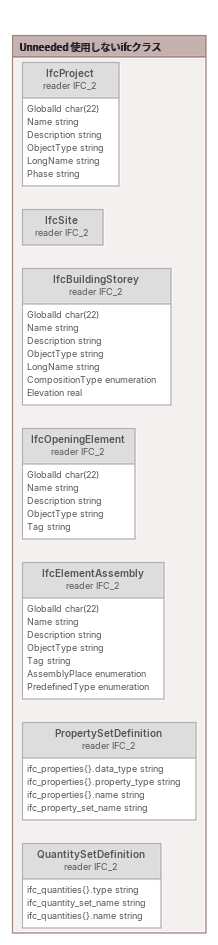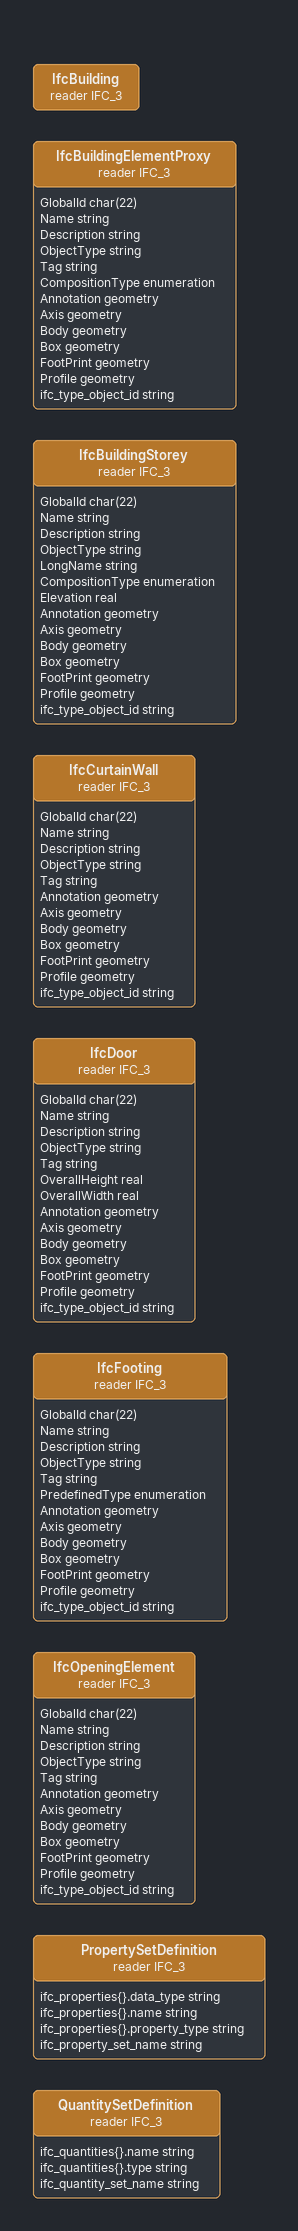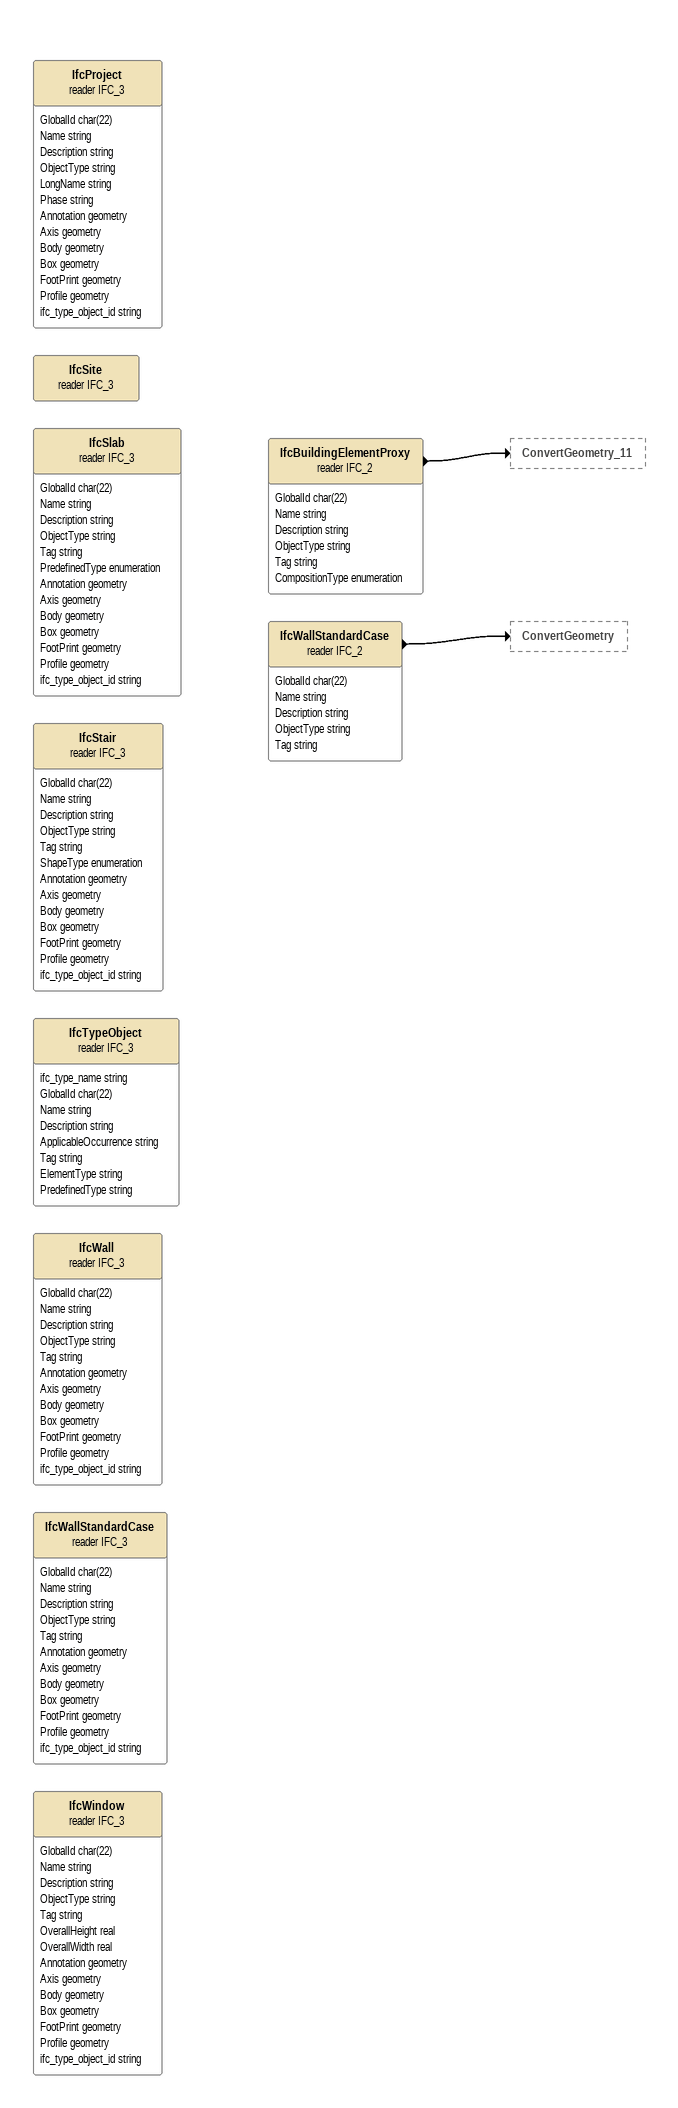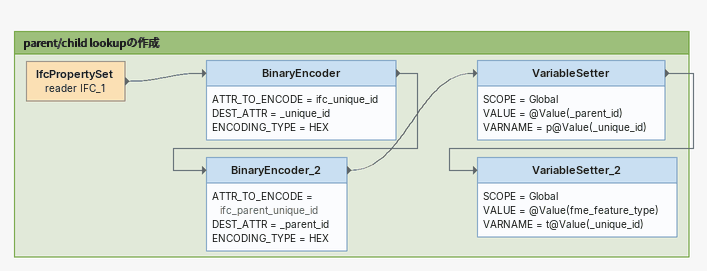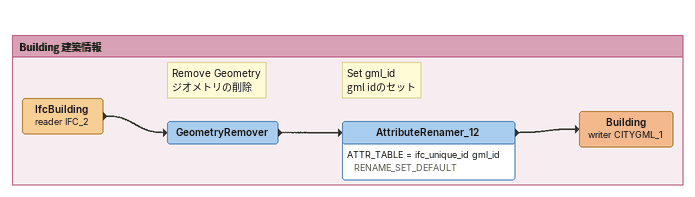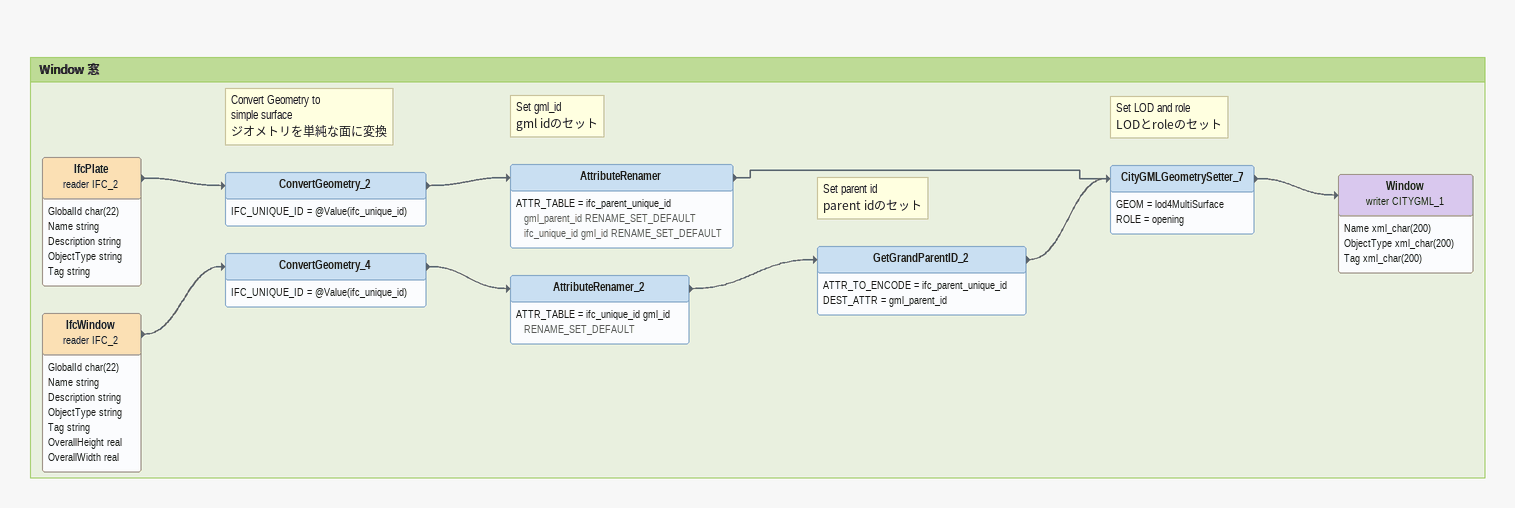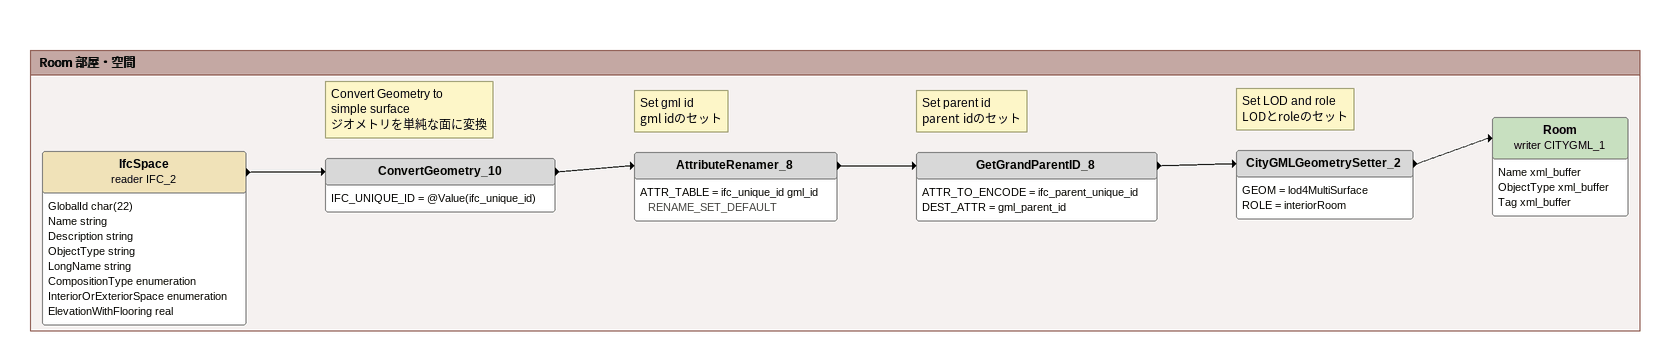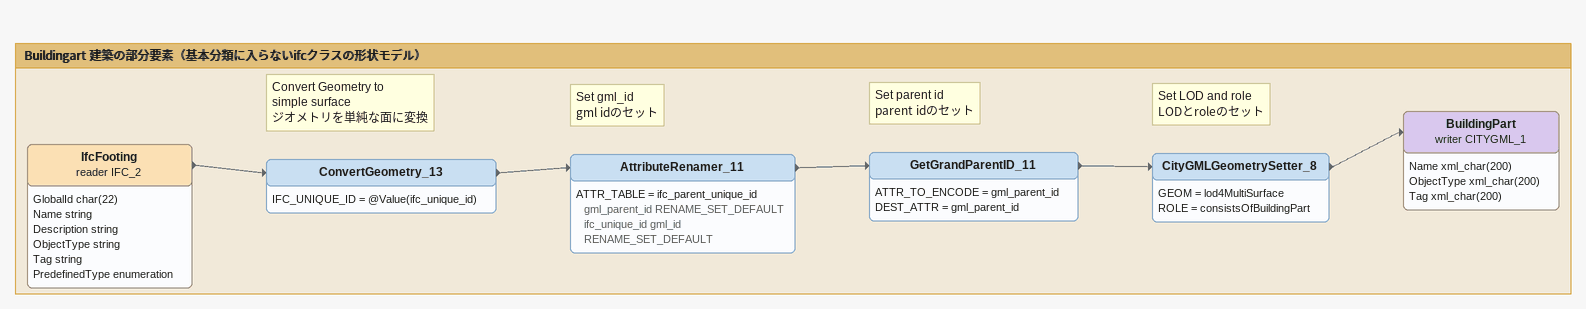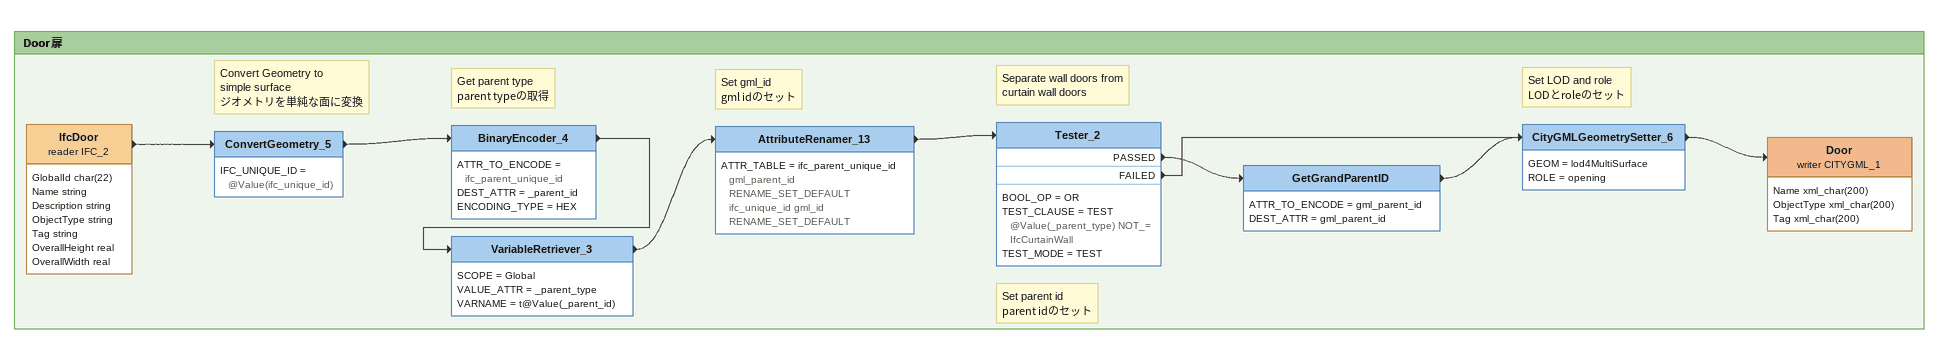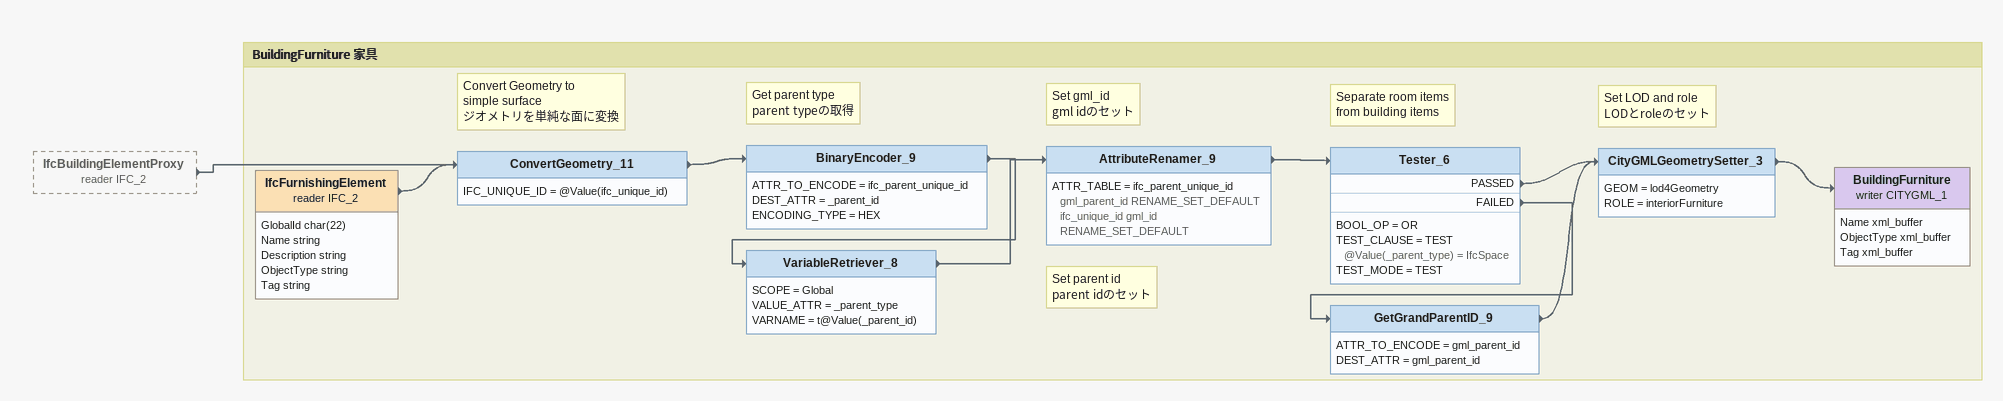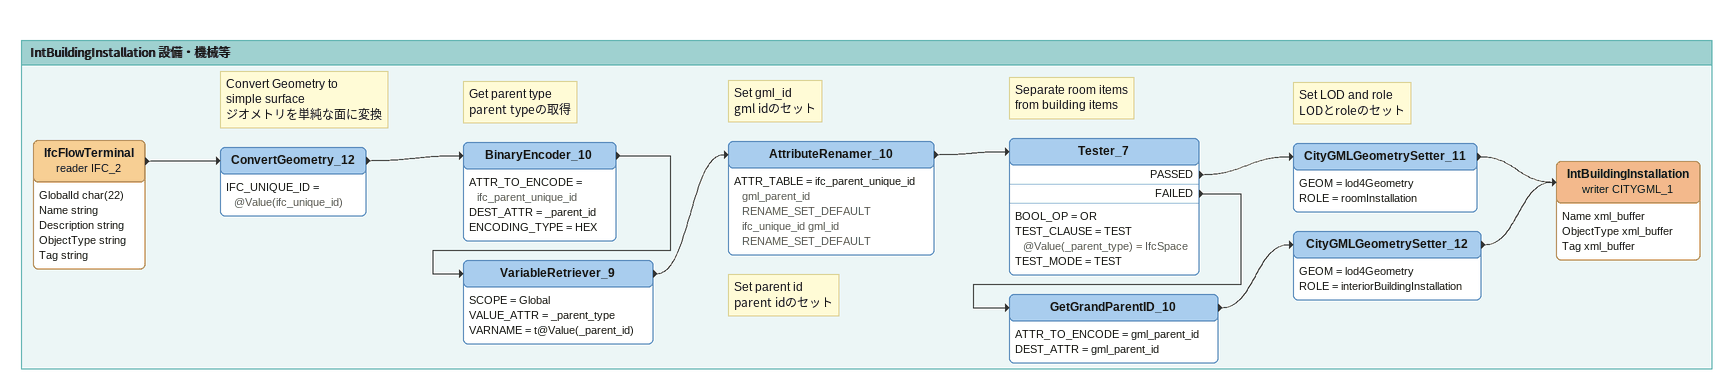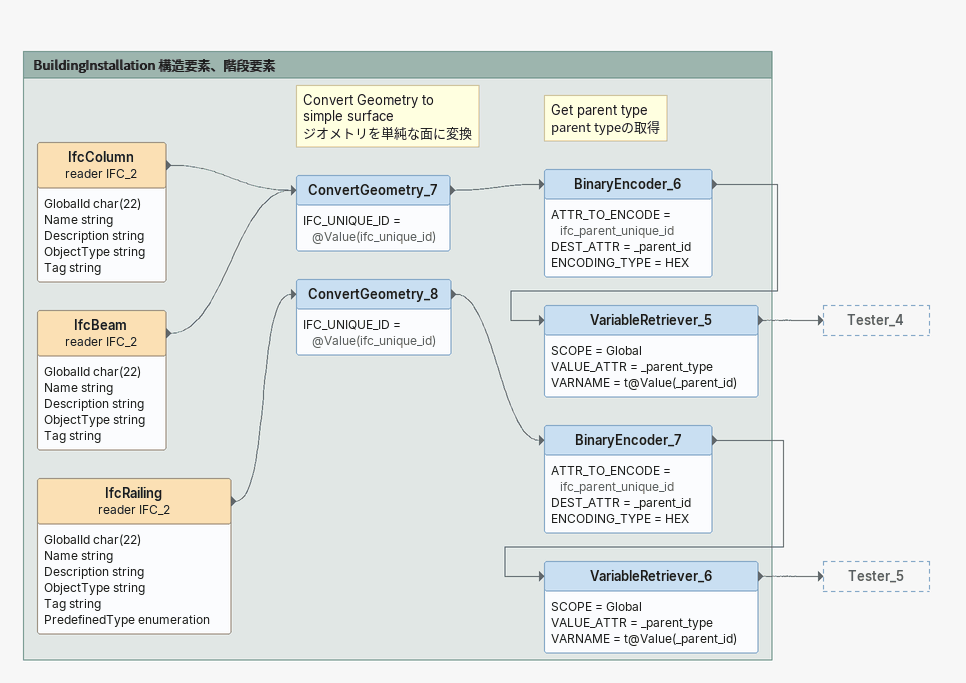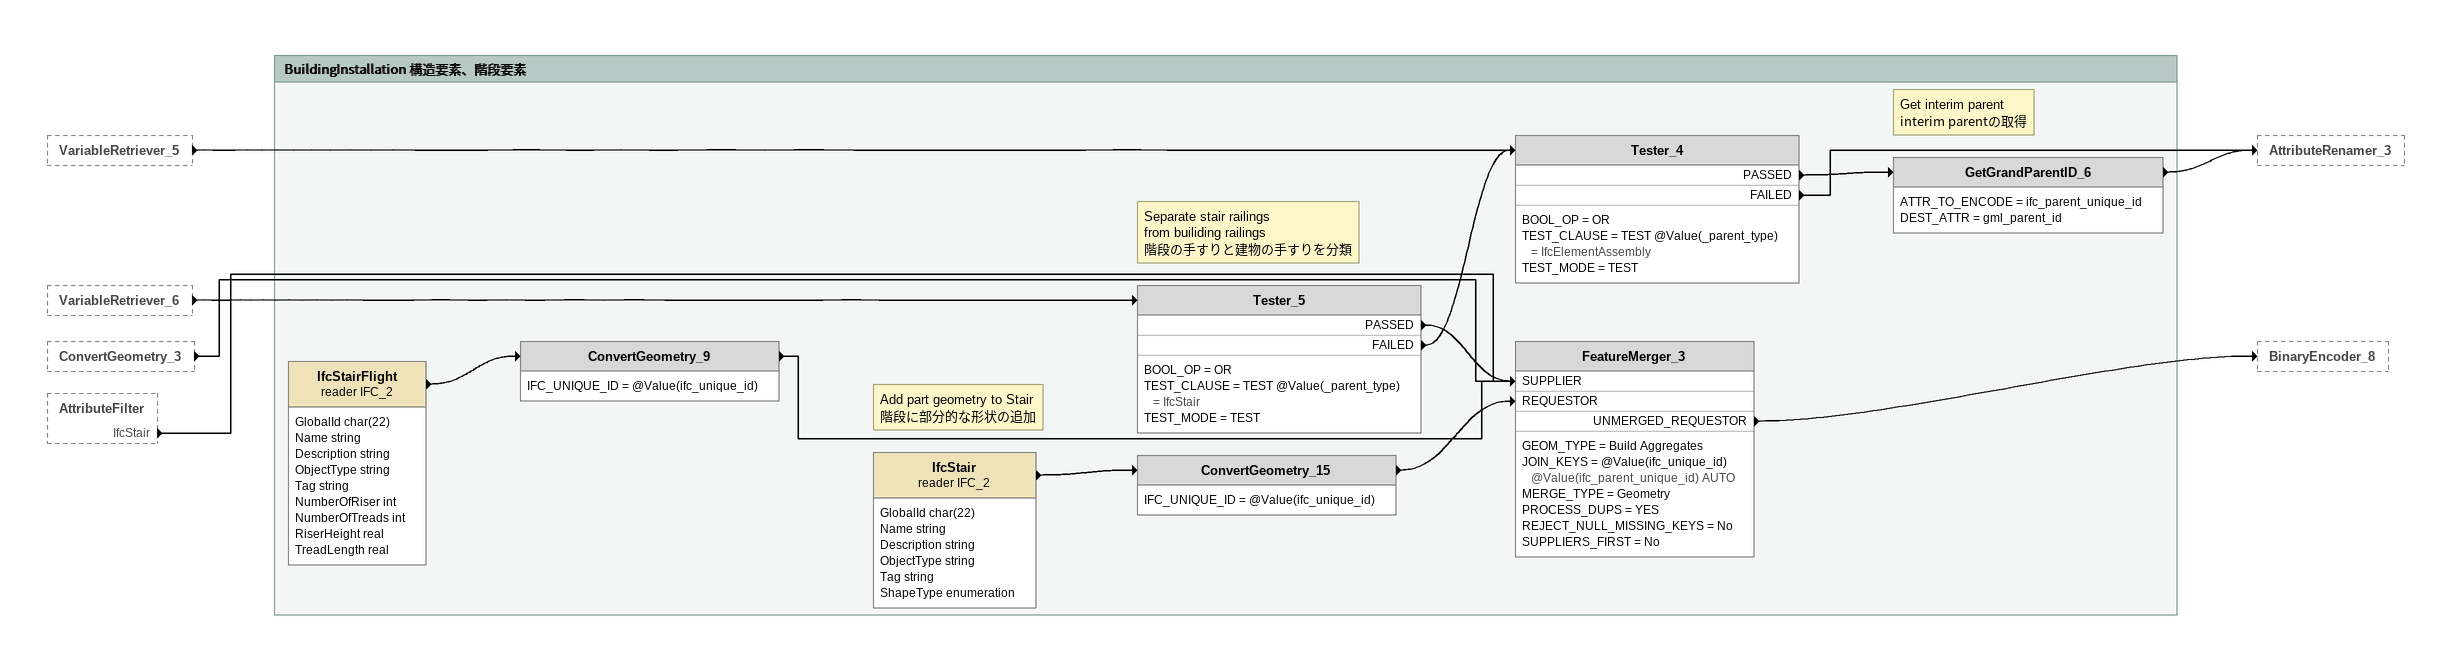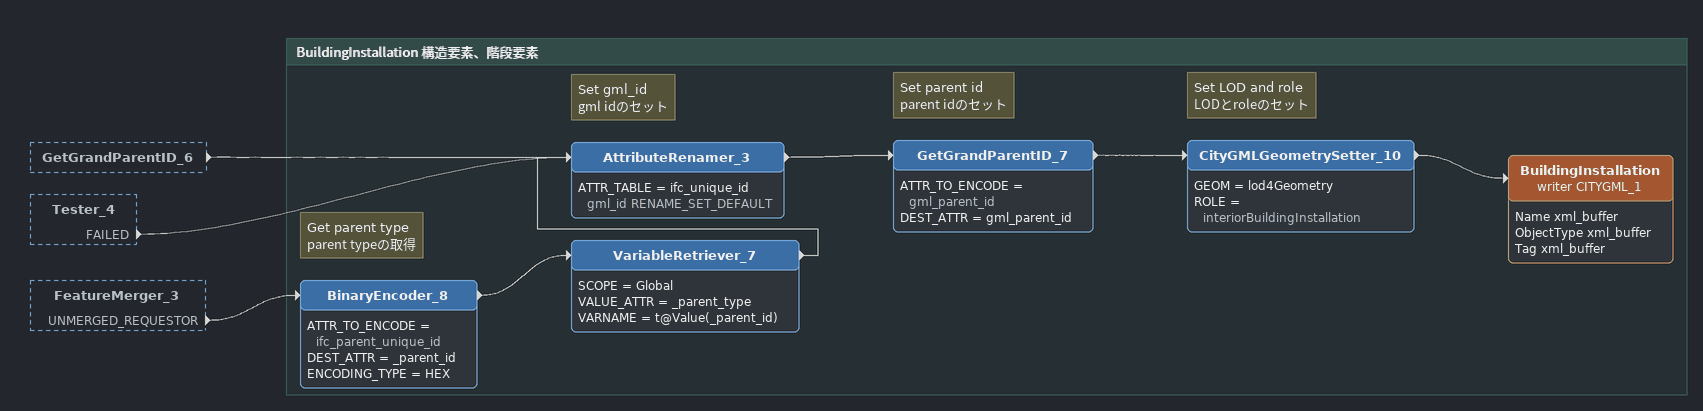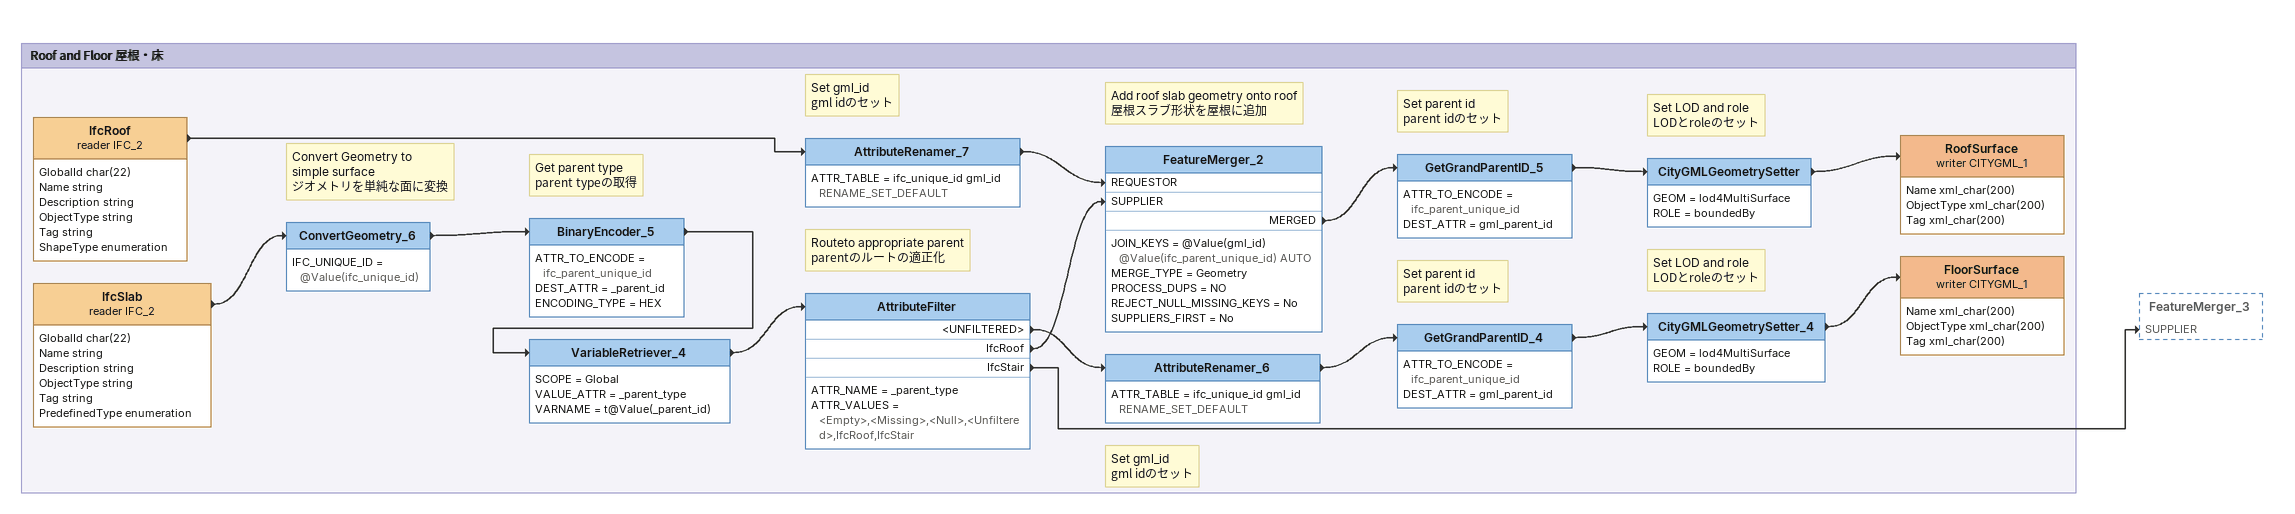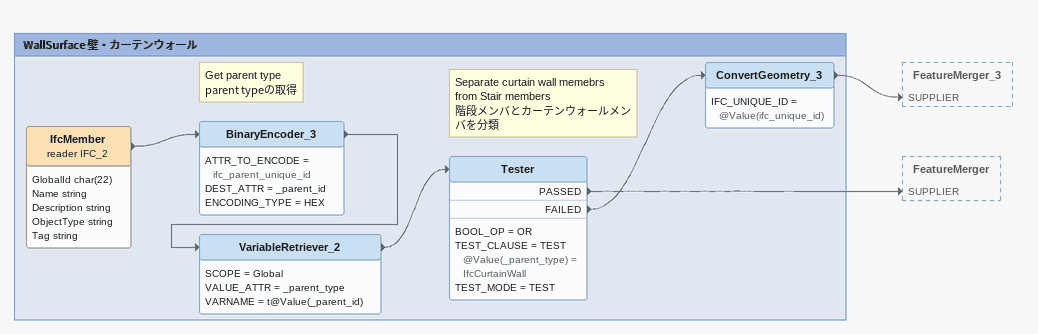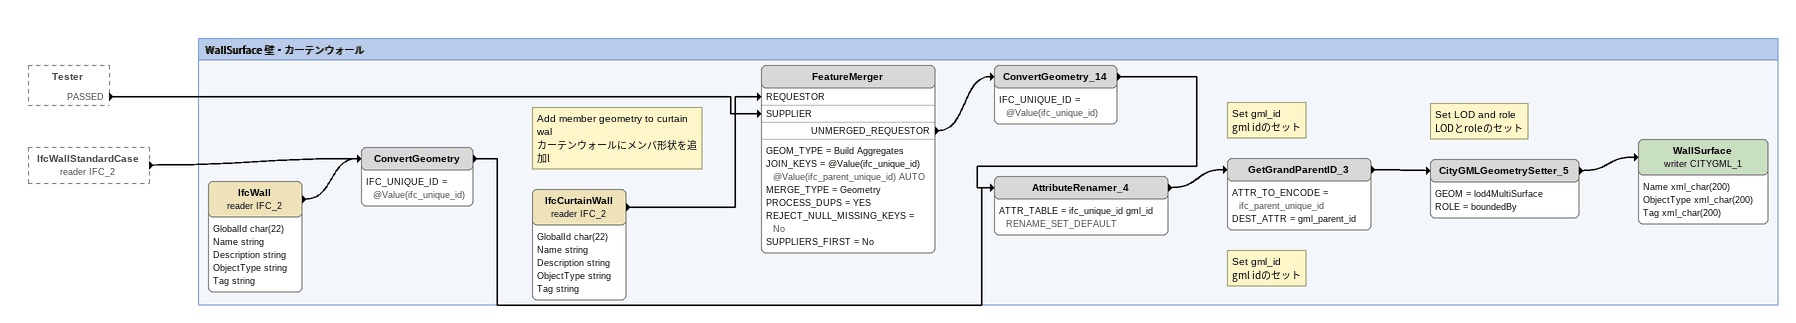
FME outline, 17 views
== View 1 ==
Bookmark: Unneeded 使用しないifcクラス
IfcProject (reader IFC_2) [off]
    attributes: GlobalId char(22), Name string, Description string, ObjectType string, LongName string, Phase string
IfcSite (reader IFC_2) [off]
IfcBuildingStorey (reader IFC_2) [off]
    attributes: GlobalId char(22), Name string, Description string, ObjectType string, LongName string, CompositionType enumeration, Elevation real
IfcOpeningElement (reader IFC_2) [off]
    attributes: GlobalId char(22), Name string, Description string, ObjectType string, Tag string
IfcElementAssembly (reader IFC_2) [off]
    attributes: GlobalId char(22), Name string, Description string, ObjectType string, Tag string, AssemblyPlace enumeration, PredefinedType enumeration
PropertySetDefinition (reader IFC_2) [off]
    attributes: ifc_properties{}.data_type string, ifc_properties{}.property_type string, ifc_properties{}.name string, ifc_property_set_name string
QuantitySetDefinition (reader IFC_2) [off]
    attributes: ifc_quantities{}.type string, ifc_quantity_set_name string, ifc_quantities{}.name string

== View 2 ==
IfcBuildingElementProxy (reader IFC_3)
    attributes: GlobalId char(22), Name string, Description string, ObjectType string, Tag string, CompositionType enumeration, Annotation geometry, Axis geometry, Body geometry, Box geometry, FootPrint geometry, Profile geometry, ifc_type_object_id string
PropertySetDefinition (reader IFC_3)
    attributes: ifc_properties{}.data_type string, ifc_properties{}.name string, ifc_properties{}.property_type string, ifc_property_set_name string
QuantitySetDefinition (reader IFC_3)
    attributes: ifc_quantities{}.name string, ifc_quantities{}.type string, ifc_quantity_set_name string
IfcBuilding (reader IFC_3)
IfcBuildingStorey (reader IFC_3)
    attributes: GlobalId char(22), Name string, Description string, ObjectType string, LongName string, CompositionType enumeration, Elevation real, Annotation geometry, Axis geometry, Body geometry, Box geometry, FootPrint geometry, Profile geometry, ifc_type_object_id string
IfcCurtainWall (reader IFC_3)
    attributes: GlobalId char(22), Name string, Description string, ObjectType string, Tag string, Annotation geometry, Axis geometry, Body geometry, Box geometry, FootPrint geometry, Profile geometry, ifc_type_object_id string
IfcDoor (reader IFC_3)
    attributes: GlobalId char(22), Name string, Description string, ObjectType string, Tag string, OverallHeight real, OverallWidth real, Annotation geometry, Axis geometry, Body geometry, Box geometry, FootPrint geometry, Profile geometry, ifc_type_object_id string
IfcFooting (reader IFC_3)
    attributes: GlobalId char(22), Name string, Description string, ObjectType string, Tag string, PredefinedType enumeration, Annotation geometry, Axis geometry, Body geometry, Box geometry, FootPrint geometry, Profile geometry, ifc_type_object_id string
IfcOpeningElement (reader IFC_3)
    attributes: GlobalId char(22), Name string, Description string, ObjectType string, Tag string, Annotation geometry, Axis geometry, Body geometry, Box geometry, FootPrint geometry, Profile geometry, ifc_type_object_id string

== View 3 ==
IfcProject (reader IFC_3)
    attributes: GlobalId char(22), Name string, Description string, ObjectType string, LongName string, Phase string, Annotation geometry, Axis geometry, Body geometry, Box geometry, FootPrint geometry, Profile geometry, ifc_type_object_id string
IfcSite (reader IFC_3)
IfcSlab (reader IFC_3)
    attributes: GlobalId char(22), Name string, Description string, ObjectType string, Tag string, PredefinedType enumeration, Annotation geometry, Axis geometry, Body geometry, Box geometry, FootPrint geometry, Profile geometry, ifc_type_object_id string
IfcStair (reader IFC_3)
    attributes: GlobalId char(22), Name string, Description string, ObjectType string, Tag string, ShapeType enumeration, Annotation geometry, Axis geometry, Body geometry, Box geometry, FootPrint geometry, Profile geometry, ifc_type_object_id string
IfcTypeObject (reader IFC_3)
    attributes: ifc_type_name string, GlobalId char(22), Name string, Description string, ApplicableOccurrence string, Tag string, ElementType string, PredefinedType string
IfcWall (reader IFC_3)
    attributes: GlobalId char(22), Name string, Description string, ObjectType string, Tag string, Annotation geometry, Axis geometry, Body geometry, Box geometry, FootPrint geometry, Profile geometry, ifc_type_object_id string
IfcWallStandardCase (reader IFC_3)
    attributes: GlobalId char(22), Name string, Description string, ObjectType string, Tag string, Annotation geometry, Axis geometry, Body geometry, Box geometry, FootPrint geometry, Profile geometry, ifc_type_object_id string
IfcWindow (reader IFC_3)
    attributes: GlobalId char(22), Name string, Description string, ObjectType string, Tag string, OverallHeight real, OverallWidth real, Annotation geometry, Axis geometry, Body geometry, Box geometry, FootPrint geometry, Profile geometry, ifc_type_object_id string
IfcWallStandardCase (reader IFC_2)
    attributes: GlobalId char(22), Name string, Description string, ObjectType string, Tag string
    -> ConvertGeometry
IfcBuildingElementProxy (reader IFC_2)
    attributes: GlobalId char(22), Name string, Description string, ObjectType string, Tag string, CompositionType enumeration
    -> ConvertGeometry_11

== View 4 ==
Bookmark: parent/child lookupの作成
IfcPropertySet (reader IFC_1)
    -> BinaryEncoder
BinaryEncoder
    ATTR_TO_ENCODE = ifc_unique_id
    DEST_ATTR = _unique_id
    ENCODING_TYPE = HEX
    -> BinaryEncoder_2
BinaryEncoder_2
    ATTR_TO_ENCODE = ifc_parent_unique_id
    DEST_ATTR = _parent_id
    ENCODING_TYPE = HEX
    -> VariableSetter
VariableSetter
    SCOPE = Global
    VALUE = @Value(_parent_id)
    VARNAME = p@Value(_unique_id)
    -> VariableSetter_2
VariableSetter_2
    SCOPE = Global
    VALUE = @Value(fme_feature_type)
    VARNAME = t@Value(_unique_id)

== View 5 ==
Bookmark: Building 建築情報
IfcBuilding (reader IFC_2)
    -> GeometryRemover
Note: Remove Geometry / ジオメトリの削除
GeometryRemover
    -> AttributeRenamer_12
Note: Set gml_id / gml idのセット
AttributeRenamer_12
    ATTR_TABLE = ifc_unique_id gml_id RENAME_SET_DEFAULT
    -> Building (writer CITYGML_1)
Building (writer CITYGML_1)

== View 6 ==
Bookmark: Window 窓
IfcPlate (reader IFC_2)
    attributes: GlobalId char(22), Name string, Description string, ObjectType string, Tag string
    -> ConvertGeometry_2
Note: Convert Geometry to / simple surface / ジオメトリを単純な面に変換
ConvertGeometry_2
    IFC_UNIQUE_ID = @Value(ifc_unique_id)
    -> AttributeRenamer
Note: Set gml_id / gml idのセット
AttributeRenamer
    ATTR_TABLE = ifc_parent_unique_id gml_parent_id RENAME_SET_DEFAULT  ifc_unique_id gml_id RENAME_SET_DEFAULT
    -> CityGMLGeometrySetter_7
IfcWindow (reader IFC_2)
    attributes: GlobalId char(22), Name string, Description string, ObjectType string, Tag string, OverallHeight real, OverallWidth real
    -> ConvertGeometry_4
ConvertGeometry_4
    IFC_UNIQUE_ID = @Value(ifc_unique_id)
    -> AttributeRenamer_2
AttributeRenamer_2
    ATTR_TABLE = ifc_unique_id gml_id RENAME_SET_DEFAULT
    -> GetGrandParentID_2
Note: Set parent id / parent idのセット
GetGrandParentID_2
    ATTR_TO_ENCODE = ifc_parent_unique_id
    DEST_ATTR = gml_parent_id
    -> CityGMLGeometrySetter_7
Note: Set LOD and role / LODとroleのセット
CityGMLGeometrySetter_7
    GEOM = lod4MultiSurface
    ROLE = opening
    -> Window (writer CITYGML_1)
Window (writer CITYGML_1)
    attributes: Name xml_char(200), ObjectType xml_char(200), Tag xml_char(200)

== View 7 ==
Bookmark: Room 部屋・空間
IfcSpace (reader IFC_2)
    attributes: GlobalId char(22), Name string, Description string, ObjectType string, LongName string, CompositionType enumeration, InteriorOrExteriorSpace enumeration, ElevationWithFlooring real
    -> ConvertGeometry_10
Note: Convert Geometry to / simple surface / ジオメトリを単純な面に変換
ConvertGeometry_10
    IFC_UNIQUE_ID = @Value(ifc_unique_id)
    -> AttributeRenamer_8
Note: Set gml id / gml idのセット
AttributeRenamer_8
    ATTR_TABLE = ifc_unique_id gml_id RENAME_SET_DEFAULT
    -> GetGrandParentID_8
Note: Set parent id / parent idのセット
GetGrandParentID_8
    ATTR_TO_ENCODE = ifc_parent_unique_id
    DEST_ATTR = gml_parent_id
    -> CityGMLGeometrySetter_2
Note: Set LOD and role / LODとroleのセット
CityGMLGeometrySetter_2
    GEOM = lod4MultiSurface
    ROLE = interiorRoom
    -> Room (writer CITYGML_1)
Room (writer CITYGML_1)
    attributes: Name xml_buffer, ObjectType xml_buffer, Tag xml_buffer

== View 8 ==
Bookmark: Buildingart 建築の部分要素（基本分類に入らないifcクラスの形状モデル）
IfcFooting (reader IFC_2)
    attributes: GlobalId char(22), Name string, Description string, ObjectType string, Tag string, PredefinedType enumeration
    -> ConvertGeometry_13
Note: Convert Geometry to / simple surface / ジオメトリを単純な面に変換
ConvertGeometry_13
    IFC_UNIQUE_ID = @Value(ifc_unique_id)
    -> AttributeRenamer_11
Note: Set gml_id / gml idのセット
AttributeRenamer_11
    ATTR_TABLE = ifc_parent_unique_id gml_parent_id RENAME_SET_DEFAULT  ifc_unique_id gml_id RENAME_SET_DEFAULT
    -> GetGrandParentID_11
Note: Set parent id / parent idのセット
GetGrandParentID_11
    ATTR_TO_ENCODE = gml_parent_id
    DEST_ATTR = gml_parent_id
    -> CityGMLGeometrySetter_8
Note: Set LOD and role / LODとroleのセット
CityGMLGeometrySetter_8
    GEOM = lod4MultiSurface
    ROLE = consistsOfBuildingPart
    -> BuildingPart (writer CITYGML_1)
BuildingPart (writer CITYGML_1)
    attributes: Name xml_char(200), ObjectType xml_char(200), Tag xml_char(200)

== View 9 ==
Bookmark: Door 扉
IfcDoor (reader IFC_2)
    attributes: GlobalId char(22), Name string, Description string, ObjectType string, Tag string, OverallHeight real, OverallWidth real
    -> ConvertGeometry_5
Note: Convert Geometry to / simple surface / ジオメトリを単純な面に変換
ConvertGeometry_5
    IFC_UNIQUE_ID = @Value(ifc_unique_id)
    -> BinaryEncoder_4
Note: Get parent type / parent typeの取得
BinaryEncoder_4
    ATTR_TO_ENCODE = ifc_parent_unique_id
    DEST_ATTR = _parent_id
    ENCODING_TYPE = HEX
    -> VariableRetriever_3
VariableRetriever_3
    SCOPE = Global
    VALUE_ATTR = _parent_type
    VARNAME = t@Value(_parent_id)
    -> AttributeRenamer_13
Note: Set gml_id / gml idのセット
AttributeRenamer_13
    ATTR_TABLE = ifc_parent_unique_id gml_parent_id RENAME_SET_DEFAULT  ifc_unique_id gml_id RENAME_SET_DEFAULT
    -> Tester_2
Note: Separate wall doors from / curtain wall doors
Tester_2
    BOOL_OP = OR
    TEST_CLAUSE = TEST @Value(_parent_type) NOT_= IfcCurtainWall
    TEST_MODE = TEST
    PASSED -> GetGrandParentID
    FAILED -> CityGMLGeometrySetter_6
Note: Set parent id / parent idのセット
GetGrandParentID
    ATTR_TO_ENCODE = gml_parent_id
    DEST_ATTR = gml_parent_id
    -> CityGMLGeometrySetter_6
Note: Set LOD and role / LODとroleのセット
CityGMLGeometrySetter_6
    GEOM = lod4MultiSurface
    ROLE = opening
    -> Door (writer CITYGML_1)
Door (writer CITYGML_1)
    attributes: Name xml_char(200), ObjectType xml_char(200), Tag xml_char(200)

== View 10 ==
IfcBuildingElementProxy (reader IFC_2) [outside]
    -> ConvertGeometry_11

Bookmark: BuildingFurniture 家具
IfcFurnishingElement (reader IFC_2)
    attributes: GlobalId char(22), Name string, Description string, ObjectType string, Tag string
    -> ConvertGeometry_11
Note: Convert Geometry to / simple surface / ジオメトリを単純な面に変換
ConvertGeometry_11
    IFC_UNIQUE_ID = @Value(ifc_unique_id)
    -> BinaryEncoder_9
Note: Get parent type / parent typeの取得
BinaryEncoder_9
    ATTR_TO_ENCODE = ifc_parent_unique_id
    DEST_ATTR = _parent_id
    ENCODING_TYPE = HEX
    -> VariableRetriever_8
VariableRetriever_8
    SCOPE = Global
    VALUE_ATTR = _parent_type
    VARNAME = t@Value(_parent_id)
    -> AttributeRenamer_9
Note: Set gml_id / gml idのセット
AttributeRenamer_9
    ATTR_TABLE = ifc_parent_unique_id gml_parent_id RENAME_SET_DEFAULT  ifc_unique_id gml_id RENAME_SET_DEFAULT
    -> Tester_6
Note: Separate room items / from building items
Tester_6
    BOOL_OP = OR
    TEST_CLAUSE = TEST @Value(_parent_type) = IfcSpace
    TEST_MODE = TEST
    PASSED -> CityGMLGeometrySetter_3
    FAILED -> GetGrandParentID_9
Note: Set parent id / parent idのセット
GetGrandParentID_9
    ATTR_TO_ENCODE = gml_parent_id
    DEST_ATTR = gml_parent_id
    -> CityGMLGeometrySetter_3
Note: Set LOD and role / LODとroleのセット
CityGMLGeometrySetter_3
    GEOM = lod4Geometry
    ROLE = interiorFurniture
    -> BuildingFurniture (writer CITYGML_1)
BuildingFurniture (writer CITYGML_1)
    attributes: Name xml_buffer, ObjectType xml_buffer, Tag xml_buffer

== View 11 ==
Bookmark: IntBuildingInstallation 設備・機械等
IfcFlowTerminal (reader IFC_2)
    attributes: GlobalId char(22), Name string, Description string, ObjectType string, Tag string
    -> ConvertGeometry_12
Note: Convert Geometry to / simple surface / ジオメトリを単純な面に変換
ConvertGeometry_12
    IFC_UNIQUE_ID = @Value(ifc_unique_id)
    -> BinaryEncoder_10
Note: Get parent type / parent typeの取得
BinaryEncoder_10
    ATTR_TO_ENCODE = ifc_parent_unique_id
    DEST_ATTR = _parent_id
    ENCODING_TYPE = HEX
    -> VariableRetriever_9
VariableRetriever_9
    SCOPE = Global
    VALUE_ATTR = _parent_type
    VARNAME = t@Value(_parent_id)
    -> AttributeRenamer_10
Note: Set gml_id / gml idのセット
AttributeRenamer_10
    ATTR_TABLE = ifc_parent_unique_id gml_parent_id RENAME_SET_DEFAULT  ifc_unique_id gml_id RENAME_SET_DEFAULT
    -> Tester_7
Note: Separate room items / from building items
Tester_7
    BOOL_OP = OR
    TEST_CLAUSE = TEST @Value(_parent_type) = IfcSpace
    TEST_MODE = TEST
    PASSED -> CityGMLGeometrySetter_11
    FAILED -> GetGrandParentID_10
Note: Set LOD and role / LODとroleのセット
CityGMLGeometrySetter_11
    GEOM = lod4Geometry
    ROLE = roomInstallation
    -> IntBuildingInstallation (writer CITYGML_1)
Note: Set parent id / parent idのセット
GetGrandParentID_10
    ATTR_TO_ENCODE = gml_parent_id
    DEST_ATTR = gml_parent_id
    -> CityGMLGeometrySetter_12
CityGMLGeometrySetter_12
    GEOM = lod4Geometry
    ROLE = interiorBuildingInstallation
    -> IntBuildingInstallation (writer CITYGML_1)
IntBuildingInstallation (writer CITYGML_1)
    attributes: Name xml_buffer, ObjectType xml_buffer, Tag xml_buffer

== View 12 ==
Bookmark: BuildingInstallation 構造要素、階段要素
IfcColumn (reader IFC_2)
    attributes: GlobalId char(22), Name string, Description string, ObjectType string, Tag string
    -> ConvertGeometry_7
IfcBeam (reader IFC_2)
    attributes: GlobalId char(22), Name string, Description string, ObjectType string, Tag string
    -> ConvertGeometry_7
Note: Convert Geometry to / simple surface / ジオメトリを単純な面に変換
ConvertGeometry_7
    IFC_UNIQUE_ID = @Value(ifc_unique_id)
    -> BinaryEncoder_6
Note: Get parent type / parent typeの取得
BinaryEncoder_6
    ATTR_TO_ENCODE = ifc_parent_unique_id
    DEST_ATTR = _parent_id
    ENCODING_TYPE = HEX
    -> VariableRetriever_5
VariableRetriever_5
    SCOPE = Global
    VALUE_ATTR = _parent_type
    VARNAME = t@Value(_parent_id)
    -> Tester_4
IfcRailing (reader IFC_2)
    attributes: GlobalId char(22), Name string, Description string, ObjectType string, Tag string, PredefinedType enumeration
    -> ConvertGeometry_8
ConvertGeometry_8
    IFC_UNIQUE_ID = @Value(ifc_unique_id)
    -> BinaryEncoder_7
BinaryEncoder_7
    ATTR_TO_ENCODE = ifc_parent_unique_id
    DEST_ATTR = _parent_id
    ENCODING_TYPE = HEX
    -> VariableRetriever_6
VariableRetriever_6
    SCOPE = Global
    VALUE_ATTR = _parent_type
    VARNAME = t@Value(_parent_id)
    -> Tester_5

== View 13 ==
VariableRetriever_5 [outside]
    -> Tester_4
VariableRetriever_6 [outside]
    -> Tester_5
ConvertGeometry_3 [outside]
    -> FeatureMerger_3 [SUPPLIER]
AttributeFilter [outside]
    IfcStair -> FeatureMerger_3 [SUPPLIER]

Bookmark: BuildingInstallation 構造要素、階段要素
Note: Separate stair railings / from builiding railings / 階段の手すりと建物の手すりを分類
Tester_5
    BOOL_OP = OR
    TEST_CLAUSE = TEST @Value(_parent_type) = IfcStair
    TEST_MODE = TEST
    PASSED -> FeatureMerger_3 [SUPPLIER]
    FAILED -> Tester_4
Tester_4
    BOOL_OP = OR
    TEST_CLAUSE = TEST @Value(_parent_type) = IfcElementAssembly
    TEST_MODE = TEST
    PASSED -> GetGrandParentID_6
    FAILED -> AttributeRenamer_3
Note: Get interim parent / interim parentの取得
GetGrandParentID_6
    ATTR_TO_ENCODE = ifc_parent_unique_id
    DEST_ATTR = gml_parent_id
    -> AttributeRenamer_3
IfcStairFlight (reader IFC_2)
    attributes: GlobalId char(22), Name string, Description string, ObjectType string, Tag string, NumberOfRiser int, NumberOfTreads int, RiserHeight real, TreadLength real
    -> ConvertGeometry_9
ConvertGeometry_9
    IFC_UNIQUE_ID = @Value(ifc_unique_id)
    -> FeatureMerger_3 [SUPPLIER]
Note: Add part geometry to Stair / 階段に部分的な形状の追加
IfcStair (reader IFC_2)
    attributes: GlobalId char(22), Name string, Description string, ObjectType string, Tag string, ShapeType enumeration
    -> ConvertGeometry_15
ConvertGeometry_15
    IFC_UNIQUE_ID = @Value(ifc_unique_id)
    -> FeatureMerger_3 [REQUESTOR]
FeatureMerger_3
    GEOM_TYPE = Build Aggregates
    JOIN_KEYS = @Value(ifc_unique_id) @Value(ifc_parent_unique_id) AUTO
    MERGE_TYPE = Geometry
    PROCESS_DUPS = YES
    REJECT_NULL_MISSING_KEYS = No
    SUPPLIERS_FIRST = No
    UNMERGED_REQUESTOR -> BinaryEncoder_8

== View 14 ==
GetGrandParentID_6 [outside]
    -> AttributeRenamer_3
Tester_4 [outside]
    FAILED -> AttributeRenamer_3
FeatureMerger_3 [outside]
    UNMERGED_REQUESTOR -> BinaryEncoder_8

Bookmark: BuildingInstallation 構造要素、階段要素
Note: Get parent type / parent typeの取得
BinaryEncoder_8
    ATTR_TO_ENCODE = ifc_parent_unique_id
    DEST_ATTR = _parent_id
    ENCODING_TYPE = HEX
    -> VariableRetriever_7
VariableRetriever_7
    SCOPE = Global
    VALUE_ATTR = _parent_type
    VARNAME = t@Value(_parent_id)
    -> AttributeRenamer_3
Note: Set gml_id / gml idのセット
AttributeRenamer_3
    ATTR_TABLE = ifc_unique_id gml_id RENAME_SET_DEFAULT
    -> GetGrandParentID_7
Note: Set parent id / parent idのセット
GetGrandParentID_7
    ATTR_TO_ENCODE = gml_parent_id
    DEST_ATTR = gml_parent_id
    -> CityGMLGeometrySetter_10
Note: Set LOD and role / LODとroleのセット
CityGMLGeometrySetter_10
    GEOM = lod4Geometry
    ROLE = interiorBuildingInstallation
    -> BuildingInstallation (writer CITYGML_1)
BuildingInstallation (writer CITYGML_1)
    attributes: Name xml_buffer, ObjectType xml_buffer, Tag xml_buffer

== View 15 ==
Bookmark: Roof and Floor 屋根・床
IfcRoof (reader IFC_2)
    attributes: GlobalId char(22), Name string, Description string, ObjectType string, Tag string, ShapeType enumeration
    -> AttributeRenamer_7
Note: Set gml_id / gml idのセット
AttributeRenamer_7
    ATTR_TABLE = ifc_unique_id gml_id RENAME_SET_DEFAULT
    -> FeatureMerger_2 [REQUESTOR]
IfcSlab (reader IFC_2)
    attributes: GlobalId char(22), Name string, Description string, ObjectType string, Tag string, PredefinedType enumeration
    -> ConvertGeometry_6
Note: Convert Geometry to / simple surface / ジオメトリを単純な面に変換
ConvertGeometry_6
    IFC_UNIQUE_ID = @Value(ifc_unique_id)
    -> BinaryEncoder_5
Note: Get parent type / parent typeの取得
BinaryEncoder_5
    ATTR_TO_ENCODE = ifc_parent_unique_id
    DEST_ATTR = _parent_id
    ENCODING_TYPE = HEX
    -> VariableRetriever_4
VariableRetriever_4
    SCOPE = Global
    VALUE_ATTR = _parent_type
    VARNAME = t@Value(_parent_id)
    -> AttributeFilter
Note: Routeto appropriate parent / parentのルートの適正化
AttributeFilter
    ATTR_NAME = _parent_type
    ATTR_VALUES = <Empty>,<Missing>,<Null>,<Unfiltered>,IfcRoof,IfcStair
    <UNFILTERED> -> AttributeRenamer_6
    IfcRoof -> FeatureMerger_2 [SUPPLIER]
    IfcStair -> FeatureMerger_3 [SUPPLIER]
Note: Add roof slab geometry onto roof / 屋根スラブ形状を屋根に追加
FeatureMerger_2
    JOIN_KEYS = @Value(gml_id) @Value(ifc_parent_unique_id) AUTO
    MERGE_TYPE = Geometry
    PROCESS_DUPS = NO
    REJECT_NULL_MISSING_KEYS = No
    SUPPLIERS_FIRST = No
    MERGED -> GetGrandParentID_5
Note: Set parent id / parent idのセット
GetGrandParentID_5
    ATTR_TO_ENCODE = ifc_parent_unique_id
    DEST_ATTR = gml_parent_id
    -> CityGMLGeometrySetter
Note: Set LOD and role / LODとroleのセット
CityGMLGeometrySetter
    GEOM = lod4MultiSurface
    ROLE = boundedBy
    -> RoofSurface (writer CITYGML_1)
RoofSurface (writer CITYGML_1)
    attributes: Name xml_char(200), ObjectType xml_char(200), Tag xml_char(200)
Note: Set gml_id / gml idのセット
AttributeRenamer_6
    ATTR_TABLE = ifc_unique_id gml_id RENAME_SET_DEFAULT
    -> GetGrandParentID_4
Note: Set parent id / parent idのセット
GetGrandParentID_4
    ATTR_TO_ENCODE = ifc_parent_unique_id
    DEST_ATTR = gml_parent_id
    -> CityGMLGeometrySetter_4
Note: Set LOD and role / LODとroleのセット
CityGMLGeometrySetter_4
    GEOM = lod4MultiSurface
    ROLE = boundedBy
    -> FloorSurface (writer CITYGML_1)
FloorSurface (writer CITYGML_1)
    attributes: Name xml_char(200), ObjectType xml_char(200), Tag xml_char(200)

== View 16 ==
Bookmark: WallSurface 壁・カーテンウォール
IfcMember (reader IFC_2)
    attributes: GlobalId char(22), Name string, Description string, ObjectType string, Tag string
    -> BinaryEncoder_3
Note: Get parent type / parent typeの取得
BinaryEncoder_3
    ATTR_TO_ENCODE = ifc_parent_unique_id
    DEST_ATTR = _parent_id
    ENCODING_TYPE = HEX
    -> VariableRetriever_2
VariableRetriever_2
    SCOPE = Global
    VALUE_ATTR = _parent_type
    VARNAME = t@Value(_parent_id)
    -> Tester
Note: Separate curtain wall memebrs / from Stair members / 階段メンバとカーテンウォールメンバを分類
Tester
    BOOL_OP = OR
    TEST_CLAUSE = TEST @Value(_parent_type) = IfcCurtainWall
    TEST_MODE = TEST
    PASSED -> FeatureMerger [SUPPLIER]
    FAILED -> ConvertGeometry_3
ConvertGeometry_3
    IFC_UNIQUE_ID = @Value(ifc_unique_id)
    -> FeatureMerger_3 [SUPPLIER]

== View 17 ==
Tester [outside]
    PASSED -> FeatureMerger [SUPPLIER]
IfcWallStandardCase (reader IFC_2) [outside]
    -> ConvertGeometry

Bookmark: WallSurface 壁・カーテンウォール
IfcWall (reader IFC_2)
    attributes: GlobalId char(22), Name string, Description string, ObjectType string, Tag string
    -> ConvertGeometry
ConvertGeometry
    IFC_UNIQUE_ID = @Value(ifc_unique_id)
    -> AttributeRenamer_4
Note: Add member geometry to curtain wal / カーテンウォールにメンバ形状を追加l
IfcCurtainWall (reader IFC_2)
    attributes: GlobalId char(22), Name string, Description string, ObjectType string, Tag string
    -> FeatureMerger [REQUESTOR]
FeatureMerger
    GEOM_TYPE = Build Aggregates
    JOIN_KEYS = @Value(ifc_unique_id) @Value(ifc_parent_unique_id) AUTO
    MERGE_TYPE = Geometry
    PROCESS_DUPS = YES
    REJECT_NULL_MISSING_KEYS = No
    SUPPLIERS_FIRST = No
    UNMERGED_REQUESTOR -> ConvertGeometry_14
ConvertGeometry_14
    IFC_UNIQUE_ID = @Value(ifc_unique_id)
    -> AttributeRenamer_4
Note: Set gml_id / gml idのセット
AttributeRenamer_4
    ATTR_TABLE = ifc_unique_id gml_id RENAME_SET_DEFAULT
    -> GetGrandParentID_3
Note: Set gml_id / gml idのセット
GetGrandParentID_3
    ATTR_TO_ENCODE = ifc_parent_unique_id
    DEST_ATTR = gml_parent_id
    -> CityGMLGeometrySetter_5
Note: Set LOD and role / LODとroleのセット
CityGMLGeometrySetter_5
    GEOM = lod4MultiSurface
    ROLE = boundedBy
    -> WallSurface (writer CITYGML_1)
WallSurface (writer CITYGML_1)
    attributes: Name xml_char(200), ObjectType xml_char(200), Tag xml_char(200)
